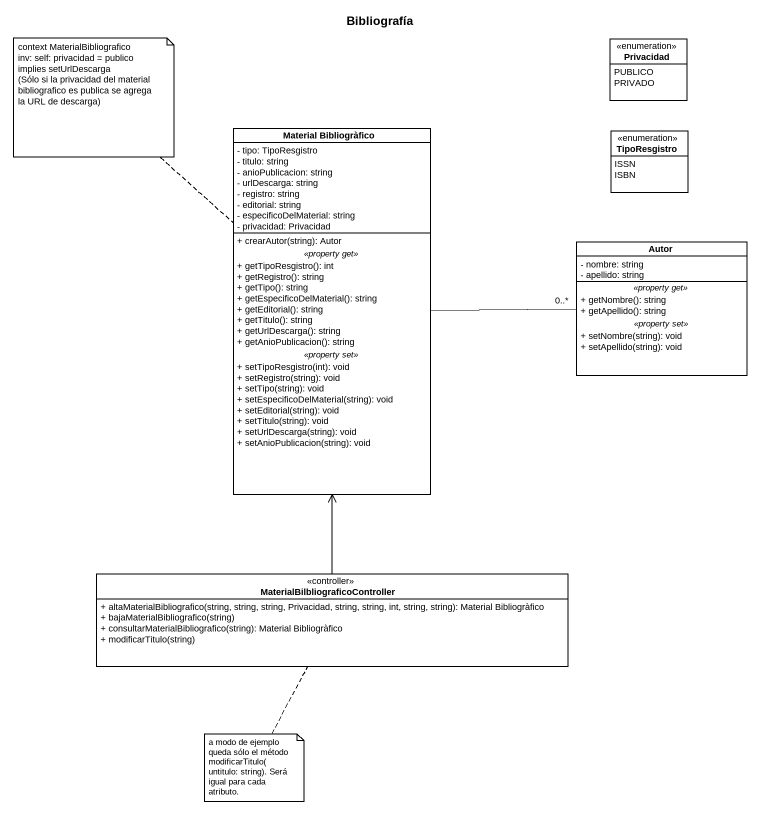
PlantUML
@startuml
title Bibliografía
hide circle
hide empty members
skinparam classAttributeIconSize 0
enum Privacidad {
  PUBLICO
  PRIVADO
}
class "Material Bibliogràfico" as Material_Bibliogràfico {
  - tipo: TipoResgistro
  - titulo: string
  - anioPublicacion: string
  - urlDescarga: string
  - registro: string
  - editorial: string
  - especificoDelMaterial: string
  - privacidad: Privacidad
  --
  + crearAutor(string): Autor
  .. <<property get>> ..
  + getTipoResgistro(): int
  + getRegistro(): string
  + getTipo(): string
  + getEspecificoDelMaterial(): string
  + getEditorial(): string
  + getTitulo(): string
  + getUrlDescarga(): string
  + getAnioPublicacion(): string
  .. <<property set>> ..
  + setTipoResgistro(int): void
  + setRegistro(string): void
  + setTipo(string): void
  + setEspecificoDelMaterial(string): void
  + setEditorial(string): void
  + setTitulo(string): void
  + setUrlDescarga(string): void
  + setAnioPublicacion(string): void
}
enum TipoResgistro {
  ISSN
  ISBN
}
class Autor {
  - nombre: string
  - apellido: string
  .. <<property get>> ..
  + getNombre(): string
  + getApellido(): string
  .. <<property set>> ..
  + setNombre(string): void
  + setApellido(string): void
}
class "MaterialBilbliograficoController" as MaterialBilbliograficoContro <<controller>> {
  + altaMaterialBibliografico(string, string, string, Privacidad, string, string, int, string, string): Material Bibliogràfico
  + bajaMaterialBibliografico(string)
  + consultarMaterialBibliografico(string): Material Bibliogràfico
  + modificarTitulo(string)
}
Autor "0..*" -left- Material_Bibliogràfico
MaterialBilbliograficoContro -up-> Material_Bibliogràfico
note top of Material_Bibliogràfico
  context MaterialBibliografico
  inv: self: privacidad = publico implies setUrlDescarga
  (Sólo si la privacidad del material bibliografico es publica se agrega la URL de descarga)
end note
note bottom of MaterialBilbliograficoContro : a modo de ejemplo queda sólo el método modificarTitulo(untitulo: string). Será igual para cada atributo.
@enduml
